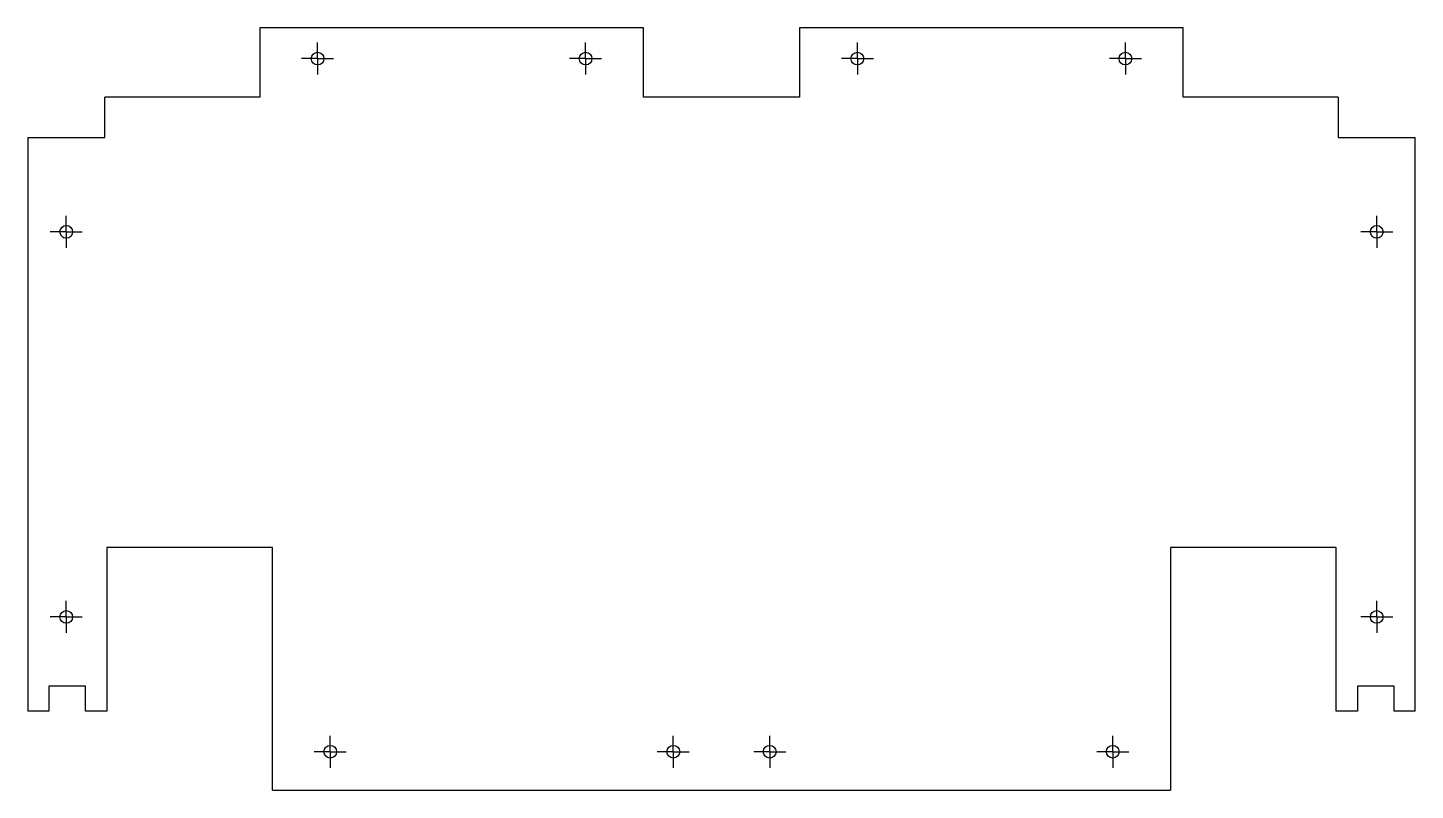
# Model space of a CAD drawing. Header units: millimetres. Extents: x 236 to 596, y 218 to 416.
import ezdxf

# ---------------------------------------------------------------- set-up
doc = ezdxf.new("R2010")
doc.units = ezdxf.units.MM
doc.layers.add('10', color=7, linetype='Continuous')

# ---------------------------------------------------------------- blocks, each defined once
blk = doc.blocks.new('SW_CENTERMARKSYMBOL_0')
at = {"layer": '10', "color": 0}
for p, q in [((0, 2.5), (0, 4.15)), ((-2.5, 0), (-4.15, 0)), ((0, 0), (-2.5, 0)), ((0, 0), (0, 2.5)), ((0, 0), (0, -2.5)), ((0, 0), (2.5, 0)), ((2.5, 0), (4.15, 0)), ((0, -2.5), (0, -4.15))]:
    blk.add_line(p, q, dxfattribs=at)
blk = doc.blocks.new('SW_CENTERMARKSYMBOL_1')
at = {"layer": '10', "color": 0}
for p, q in [((0, 2.5), (0, 4.15)), ((-2.5, 0), (-4.15, 0)), ((0, 0), (-2.5, 0)), ((0, 0), (0, 2.5)), ((0, 0), (0, -2.5)), ((0, 0), (2.5, 0)), ((2.5, 0), (4.15, 0)), ((0, -2.5), (0, -4.15))]:
    blk.add_line(p, q, dxfattribs=at)
blk = doc.blocks.new('SW_CENTERMARKSYMBOL_2')
at = {"layer": '10', "color": 0}
for p, q in [((0, 2.5), (0, 4.15)), ((-2.5, 0), (-4.15, 0)), ((0, 0), (-2.5, 0)), ((0, 0), (0, 2.5)), ((0, 0), (0, -2.5)), ((0, 0), (2.5, 0)), ((2.5, 0), (4.15, 0)), ((0, -2.5), (0, -4.15))]:
    blk.add_line(p, q, dxfattribs=at)
blk = doc.blocks.new('SW_CENTERMARKSYMBOL_3')
at = {"layer": '10', "color": 0}
for p, q in [((0, 2.5), (0, 4.15)), ((-2.5, 0), (-4.15, 0)), ((0, 0), (-2.5, 0)), ((0, 0), (0, 2.5)), ((0, 0), (0, -2.5)), ((0, 0), (2.5, 0)), ((2.5, 0), (4.15, 0)), ((0, -2.5), (0, -4.15))]:
    blk.add_line(p, q, dxfattribs=at)
blk = doc.blocks.new('SW_CENTERMARKSYMBOL_4')
at = {"layer": '10', "color": 0}
for p, q in [((0, 2.5), (0, 4.15)), ((-2.5, 0), (-4.15, 0)), ((0, 0), (-2.5, 0)), ((0, 0), (0, 2.5)), ((0, 0), (0, -2.5)), ((0, 0), (2.5, 0)), ((2.5, 0), (4.15, 0)), ((0, -2.5), (0, -4.15))]:
    blk.add_line(p, q, dxfattribs=at)
blk = doc.blocks.new('SW_CENTERMARKSYMBOL_5')
at = {"layer": '10', "color": 0}
for p, q in [((0, 2.5), (0, 4.15)), ((-2.5, 0), (-4.15, 0)), ((0, 0), (-2.5, 0)), ((0, 0), (0, 2.5)), ((0, 0), (0, -2.5)), ((0, 0), (2.5, 0)), ((2.5, 0), (4.15, 0)), ((0, -2.5), (0, -4.15))]:
    blk.add_line(p, q, dxfattribs=at)
blk = doc.blocks.new('SW_CENTERMARKSYMBOL_6')
at = {"layer": '10', "color": 0}
for p, q in [((0, 2.5), (0, 4.15)), ((-2.5, 0), (-4.15, 0)), ((0, 0), (-2.5, 0)), ((0, 0), (0, 2.5)), ((0, 0), (0, -2.5)), ((0, 0), (2.5, 0)), ((2.5, 0), (4.15, 0)), ((0, -2.5), (0, -4.15))]:
    blk.add_line(p, q, dxfattribs=at)
blk = doc.blocks.new('SW_CENTERMARKSYMBOL_7')
at = {"layer": '10', "color": 0}
for p, q in [((0, 2.5), (0, 4.15)), ((-2.5, 0), (-4.15, 0)), ((0, 0), (-2.5, 0)), ((0, 0), (0, 2.5)), ((0, 0), (0, -2.5)), ((0, 0), (2.5, 0)), ((2.5, 0), (4.15, 0)), ((0, -2.5), (0, -4.15))]:
    blk.add_line(p, q, dxfattribs=at)
blk = doc.blocks.new('SW_CENTERMARKSYMBOL_8')
at = {"layer": '10', "color": 0}
for p, q in [((0, 2.5), (0, 4.15)), ((-2.5, 0), (-4.15, 0)), ((0, 0), (-2.5, 0)), ((0, 0), (0, 2.5)), ((0, 0), (0, -2.5)), ((0, 0), (2.5, 0)), ((2.5, 0), (4.15, 0)), ((0, -2.5), (0, -4.15))]:
    blk.add_line(p, q, dxfattribs=at)
blk = doc.blocks.new('SW_CENTERMARKSYMBOL_9')
at = {"layer": '10', "color": 0}
for p, q in [((0, 2.5), (0, 4.15)), ((-2.5, 0), (-4.15, 0)), ((0, 0), (-2.5, 0)), ((0, 0), (0, 2.5)), ((0, 0), (0, -2.5)), ((0, 0), (2.5, 0)), ((2.5, 0), (4.15, 0)), ((0, -2.5), (0, -4.15))]:
    blk.add_line(p, q, dxfattribs=at)
blk = doc.blocks.new('SW_CENTERMARKSYMBOL_10')
at = {"layer": '10', "color": 0}
for p, q in [((0, 2.5), (0, 4.15)), ((-2.5, 0), (-4.15, 0)), ((0, 0), (-2.5, 0)), ((0, 0), (0, 2.5)), ((0, 0), (0, -2.5)), ((0, 0), (2.5, 0)), ((2.5, 0), (4.15, 0)), ((0, -2.5), (0, -4.15))]:
    blk.add_line(p, q, dxfattribs=at)
blk = doc.blocks.new('SW_CENTERMARKSYMBOL_11')
at = {"layer": '10', "color": 0}
for p, q in [((0, 2.5), (0, 4.15)), ((-2.5, 0), (-4.15, 0)), ((0, 0), (-2.5, 0)), ((0, 0), (0, 2.5)), ((0, 0), (0, -2.5)), ((0, 0), (2.5, 0)), ((2.5, 0), (4.15, 0)), ((0, -2.5), (0, -4.15))]:
    blk.add_line(p, q, dxfattribs=at)

msp = doc.modelspace()

# ---------------------------------------------------------------- linework, layer by layer
at = {"color": 7, "linetype": 'Continuous', "lineweight": 25}
for p, q in [((396.24, 415.8), (296.69, 415.8)), ((296.69, 415.8), (296.69, 397.8)), ((396.24, 397.8), (396.24, 415.8)), ((436.74, 415.8), (436.74, 397.8)), ((536.29, 415.8), (436.74, 415.8)), ((536.29, 397.8), (536.29, 415.8)), ((296.69, 397.8), (256.49, 397.8)), ((256.49, 387.3), (256.49, 397.8)), ((436.74, 397.8), (396.24, 397.8)), ((576.49, 397.8), (536.29, 397.8)), ((576.49, 397.8), (576.49, 387.3)), ((236.49, 387.3), (236.49, 238.3)), ((236.49, 387.3), (256.49, 387.3)), ((576.49, 387.3), (596.49, 387.3)), ((596.49, 238.3), (596.49, 387.3)), ((299.99, 280.8), (256.99, 280.8)), ((256.99, 280.8), (256.99, 238.3)), ((299.99, 217.8), (299.99, 280.8)), ((575.99, 280.8), (532.99, 280.8)), ((532.99, 280.8), (532.99, 217.8)), ((575.99, 238.3), (575.99, 280.8)), ((251.49, 244.8), (241.99, 244.8)), ((241.99, 244.8), (241.99, 238.3)), ((251.49, 238.3), (251.49, 244.8)), ((590.99, 244.8), (581.49, 244.8)), ((581.49, 244.8), (581.49, 238.3)), ((590.99, 238.3), (590.99, 244.8)), ((241.99, 238.3), (236.49, 238.3)), ((256.99, 238.3), (251.49, 238.3)), ((581.49, 238.3), (575.99, 238.3)), ((596.49, 238.3), (590.99, 238.3)), ((299.99, 217.8), (532.99, 217.8))]:
    msp.add_line(p, q, dxfattribs=at)
for centre in [(311.69, 407.8), (381.24, 407.8), (451.74, 407.8), (521.29, 407.8), (246.49, 362.8), (586.49, 362.8), (246.49, 262.8), (586.49, 262.8), (314.99, 227.8), (403.99, 227.8), (428.99, 227.8), (517.99, 227.8)]:
    msp.add_circle(centre, 1.65, dxfattribs=at)

# ---------------------------------------------------------------- block references
at = {"layer": '10'}
for name, p in [('SW_CENTERMARKSYMBOL_5', (311.69, 407.8)), ('SW_CENTERMARKSYMBOL_6', (381.24, 407.8)), ('SW_CENTERMARKSYMBOL_3', (451.74, 407.8)), ('SW_CENTERMARKSYMBOL_2', (521.29, 407.8)), ('SW_CENTERMARKSYMBOL_8', (246.49, 362.8)), ('SW_CENTERMARKSYMBOL_10', (586.49, 362.8)), ('SW_CENTERMARKSYMBOL_11', (246.49, 262.8)), ('SW_CENTERMARKSYMBOL_9', (586.49, 262.8)), ('SW_CENTERMARKSYMBOL_0', (314.99, 227.8)), ('SW_CENTERMARKSYMBOL_4', (403.99, 227.8)), ('SW_CENTERMARKSYMBOL_1', (428.99, 227.8)), ('SW_CENTERMARKSYMBOL_7', (517.99, 227.8))]:
    msp.add_blockref(name, p, dxfattribs=at)

doc.saveas('drawing.dxf')
